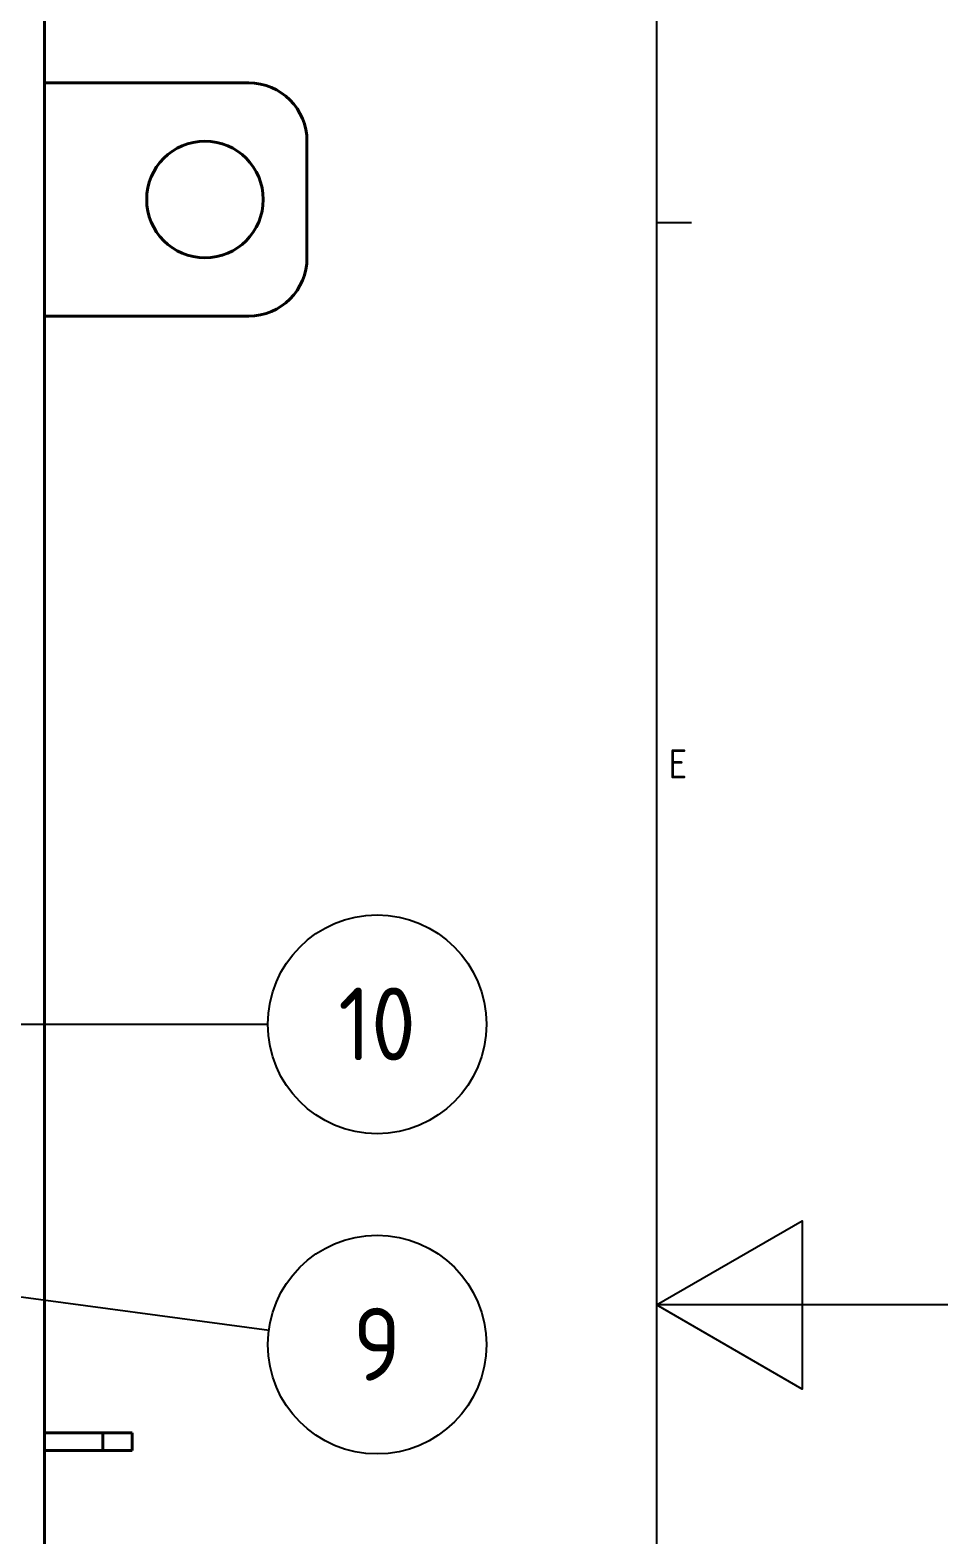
# Model space of a CAD drawing. Header units: millimetres. Extents: x 0 to 4205, y 0 to 2970.
# Drawn here: x 3890 to 4205, y 1406 to 1922 of the extents above; entities that cross this region are included whole.
import ezdxf

# ---------------------------------------------------------------- set-up
doc = ezdxf.new("R2010")
doc.units = ezdxf.units.MM
doc.header["$LTSCALE"] = 5
doc.layers.get('0').update_dxf_attribs({"color": 3, "lineweight": 25})
for name, color, linetype, lineweight in [('가시적인 것(ISO)', 3, 'Continuous', 40), ('경계(ISO)', 7, 'Continuous', 25), ('기호(ISO)', 5, 'Continuous', 25)]:
    doc.layers.add(name, color=color, linetype=linetype, lineweight=lineweight)
doc.styles.add('문자 텍스트_PSTEK_POSCO', font='isocp.shx')
doc.styles.add('부품번호텍스트_PSTEK_POSCO', font='isocp.shx')

# ---------------------------------------------------------------- blocks, each defined once
blk = doc.blocks.new('경계 Default Border')
at = {"layer": '경계(ISO)'}
blk.add_line((821, 371.25), (823.4, 371.25), dxfattribs=at)
at = {"layer": '경계(ISO)', "flags": 128}
for points in [[(20, 20), (20, 574), (821, 574), (821, 20), (20, 20)], [(841, 297), (821, 297), (831, 302.77), (831, 291.23), (821, 297)]]:
    blk.add_lwpolyline(points, dxfattribs=at)
at = {"layer": '경계(ISO)', "color": 2, "insert": (821.83, 333.11), "char_height": 2, "attachment_point": 7, "style": '문자 텍스트_PSTEK_POSCO'}
blk.add_mtext('E', dxfattribs=at)

msp = doc.modelspace()

# ---------------------------------------------------------------- linework, layer by layer
at = {"layer": '가시적인 것(ISO)'}
for p, q in [((3895.1202, 1197.563), (3895.1202, 1935.3039)), ((3895.1202, 1904.1039), (3965.1202, 1904.1039)), ((3985.1202, 1884.1039), (3985.1202, 1844.1039)), ((3895.1202, 1824.1039), (3965.1202, 1824.1039)), ((3895.1202, 1441.1039), (3915.1202, 1441.1039)), ((3895.1202, 1435.1039), (3895.1202, 1441.1039)), ((3925.1202, 1441.1039), (3915.1202, 1441.1039)), ((3915.1202, 1441.1039), (3915.1202, 1435.1039)), ((3925.1202, 1435.1039), (3925.1202, 1441.1039)), ((3915.1202, 1435.1039), (3895.1202, 1435.1039)), ((3915.1202, 1435.1039), (3925.1202, 1435.1039))]:
    msp.add_line(p, q, dxfattribs=at)
msp.add_circle((3950.1202, 1864.1039), 20, dxfattribs=at)
for centre, start, end in [((3965.1202, 1884.1039), 0, 90), ((3965.1202, 1844.1039), 270, 0)]:
    msp.add_arc(centre, 20, start, end, dxfattribs=at)
at = {"layer": '기호(ISO)', "color": 7}
for p, q in [((3844.4702, 1581.2402), (3971.6751, 1581.2402)), ((3767.8155, 1503.6894), (3972.1088, 1476.3662))]:
    msp.add_line(p, q, dxfattribs=at)
at = {"layer": '기호(ISO)'}
for centre in [(4009.1751, 1581.2402), (4009.1751, 1471.4087)]:
    msp.add_circle(centre, 37.5, dxfattribs=at)

# ---------------------------------------------------------------- block references
at = {"xscale": 5, "yscale": 5, "zscale": 5}
msp.add_blockref('경계 Default Border', (0, 0), dxfattribs=at)

# ---------------------------------------------------------------- texts
at = {"layer": '기호(ISO)', "color": 7, "char_height": 25, "attachment_point": 5, "style": '부품번호텍스트_PSTEK_POSCO'}
for s, insert in [('10', (4009.1751, 1581.3594)), ('9', (4009.1751, 1471.5279))]:
    msp.add_mtext(s, dxfattribs=dict(at, insert=insert))

doc.saveas('drawing.dxf')
